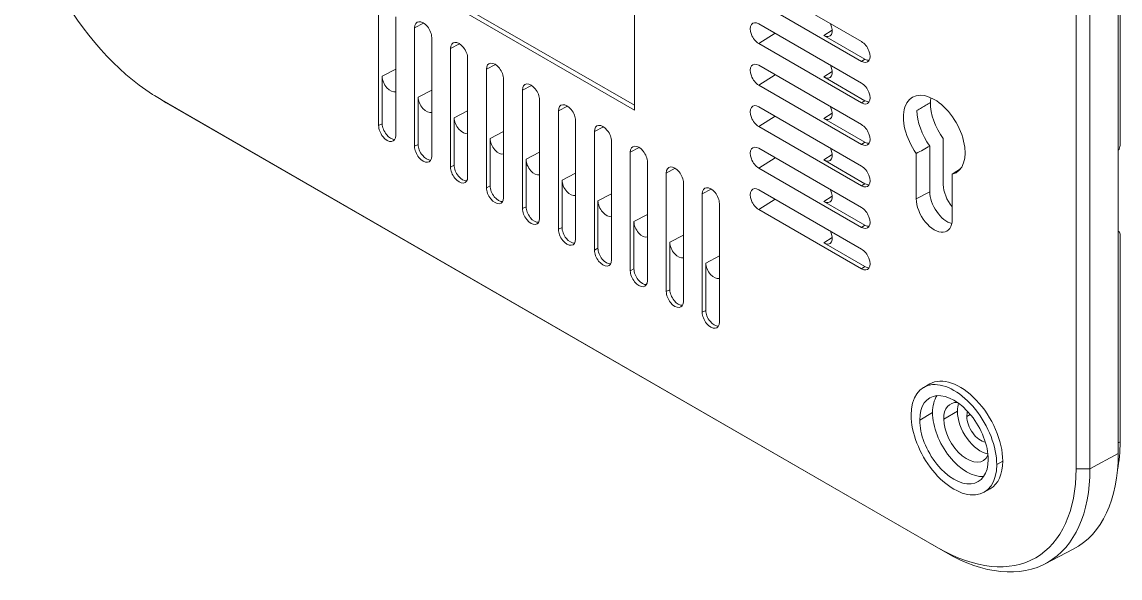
# Model space of a CAD drawing. Header units: millimetres. Extents: x -1304 to 1304, y -904 to 904.
# Drawn here: x -1207.7 to -1117, y 178.3 to 224.3 of the extents above; entities that cross this region are included whole.
import ezdxf

# ---------------------------------------------------------------- set-up
doc = ezdxf.new("R2010")
doc.units = ezdxf.units.MM
doc.header["$MEASUREMENT"] = 0
doc.layers.add('layer 1', color=7, linetype='Continuous')

msp = doc.modelspace()

# ---------------------------------------------------------------- linework, layer by layer
at = {"layer": 'layer 1', "color": 155, "lineweight": 18}
for points in [[(-1157.0995, 216.9878), (-1157.0995, 216.9878), (-1157.0995, 241.4827), (-1157.0995, 241.4827)], [(-1117.0065, 231.2357), (-1117.0065, 231.2357), (-1117.0065, 214.0893), (-1117.0065, 214.0893)], [(-1117.148, 230.2559), (-1117.148, 230.2559), (-1117.148, 188.6146), (-1117.148, 188.6146)], [(-1120.6408, 187.3652), (-1120.6408, 187.3652), (-1120.6408, 229.0066), (-1120.6408, 229.0066)], [(-1119.4901, 187.3536), (-1119.4901, 187.3536), (-1119.4901, 228.995), (-1119.4901, 228.995)], [(-1146.8464, 227.5615), (-1146.8464, 227.5615), (-1138.3612, 222.6625), (-1138.3612, 222.6625)], [(-1138.3612, 221.0295), (-1138.3612, 221.0295), (-1146.8464, 225.9285), (-1146.8464, 225.9285)], [(-1178.242, 215.7223), (-1178.242, 215.7223), (-1178.242, 225.5202), (-1178.242, 225.5202)], [(-1171.2416, 225.1528), (-1171.2416, 225.1528), (-1157.0995, 216.9878), (-1157.0995, 216.9878)], [(-1170.8881, 225.3569), (-1170.8881, 225.3569), (-1157.0995, 217.3961), (-1157.0995, 217.3961)], [(-1176.8278, 224.7037), (-1176.8278, 224.7037), (-1176.8278, 214.9058), (-1176.8278, 214.9058)], [(-1146.8464, 224.1322), (-1146.8464, 224.1322), (-1138.3612, 219.2332), (-1138.3612, 219.2332)], [(-1175.2721, 214.0076), (-1175.2721, 214.0076), (-1175.2721, 223.8056), (-1175.2721, 223.8056)], [(-1141.4724, 223.1695), (-1141.4724, 223.1695), (-1138.0783, 221.2099), (-1138.0783, 221.2099)], [(-1173.8579, 222.9891), (-1173.8579, 222.9891), (-1173.8579, 213.1911), (-1173.8579, 213.1911)], [(-1138.3612, 217.6002), (-1138.3612, 217.6002), (-1146.8464, 222.4992), (-1146.8464, 222.4992)], [(-1172.3023, 212.293), (-1172.3023, 212.293), (-1172.3023, 222.091), (-1172.3023, 222.091)], [(-1170.8881, 221.2745), (-1170.8881, 221.2745), (-1170.8881, 211.4765), (-1170.8881, 211.4765)], [(-1146.8464, 220.7029), (-1146.8464, 220.7029), (-1138.3612, 215.8039), (-1138.3612, 215.8039)], [(-1138.0783, 221.2099), (-1137.955, 221.1387), (-1137.8339, 221.1069), (-1137.7276, 221.1176)], [(-1177.9443, 219.7962), (-1177.9443, 219.7962), (-1177.9443, 215.877), (-1177.9443, 215.877)], [(-1169.3324, 210.5784), (-1169.3324, 210.5784), (-1169.3324, 220.3763), (-1169.3324, 220.3763)], [(-1167.9182, 219.5598), (-1167.9182, 219.5598), (-1167.9182, 209.7619), (-1167.9182, 209.7619)], [(-1141.4724, 219.7402), (-1141.4724, 219.7402), (-1138.0783, 217.7806), (-1138.0783, 217.7806)], [(-1166.3626, 208.8637), (-1166.3626, 208.8637), (-1166.3626, 218.6617), (-1166.3626, 218.6617)], [(-1138.3612, 214.1709), (-1138.3612, 214.1709), (-1146.8464, 219.0699), (-1146.8464, 219.0699)], [(-1196.7549, 218.2051), (-1196.7549, 218.2051), (-1196.2107, 217.8681), (-1196.2107, 217.8681)], [(-1196.3439, 217.9592), (-1196.3439, 217.9592), (-1131.9972, 180.8086), (-1131.9972, 180.8086)], [(-1196.2108, 217.8682), (-1196.0668, 217.779), (-1195.9227, 217.6928), (-1195.7786, 217.6096)], [(-1174.9745, 218.0816), (-1174.9745, 218.0816), (-1174.9745, 214.1624), (-1174.9745, 214.1624)], [(-1164.9484, 217.8452), (-1164.9484, 217.8452), (-1164.9484, 208.0472), (-1164.9484, 208.0472)], [(-1138.0783, 217.7806), (-1137.955, 217.7094), (-1137.8339, 217.6776), (-1137.7276, 217.6883)], [(-1132.6292, 218.0292), (-1132.6502, 217.8994), (-1132.6617, 217.7624), (-1132.6636, 217.6195)], [(-1195.7786, 217.6096), (-1195.7786, 217.6096), (-1131.4319, 180.459), (-1131.4319, 180.459)], [(-1163.3927, 207.1491), (-1163.3927, 207.1491), (-1163.3927, 216.947), (-1163.3927, 216.947)], [(-1146.8464, 217.2736), (-1146.8464, 217.2736), (-1138.3612, 212.3746), (-1138.3612, 212.3746)], [(-1133.78, 216.9751), (-1133.774, 216.0418), (-1133.3789, 214.9445), (-1132.7194, 214.0299)], [(-1132.6636, 217.6195), (-1132.676, 216.6833), (-1132.2778, 215.5657), (-1131.6032, 214.6438)], [(-1172.0046, 216.3669), (-1172.0046, 216.3669), (-1172.0046, 212.4477), (-1172.0046, 212.4477)], [(-1161.9785, 216.1305), (-1161.9785, 216.1305), (-1161.9785, 206.3326), (-1161.9785, 206.3326)], [(-1141.4724, 216.3109), (-1141.4724, 216.3109), (-1138.0783, 214.3514), (-1138.0783, 214.3514)], [(-1160.4229, 205.4344), (-1160.4229, 205.4344), (-1160.4229, 215.2324), (-1160.4229, 215.2324)], [(-1138.3612, 210.7417), (-1138.3612, 210.7417), (-1146.8464, 215.6406), (-1146.8464, 215.6406)], [(-1169.0348, 214.6523), (-1169.0348, 214.6523), (-1169.0348, 210.7331), (-1169.0348, 210.7331)], [(-1159.0087, 214.4159), (-1159.0087, 214.4159), (-1159.0087, 204.6179), (-1159.0087, 204.6179)], [(-1138.0783, 214.3514), (-1137.955, 214.2802), (-1137.8339, 214.2483), (-1137.7276, 214.259)], [(-1131.6032, 214.6438), (-1131.6032, 214.6438), (-1131.6032, 210.8408), (-1131.6032, 210.8408)], [(-1117.148, 213.681), (-1117.0589, 213.8095), (-1117.0065, 213.9608), (-1117.0065, 214.0893)], [(-1157.4531, 203.7198), (-1157.4531, 203.7198), (-1157.4531, 213.5177), (-1157.4531, 213.5177)], [(-1146.8464, 213.8443), (-1146.8464, 213.8443), (-1138.3612, 208.9454), (-1138.3612, 208.9454)], [(-1133.8357, 213.4165), (-1133.8357, 213.4165), (-1133.8357, 209.6802), (-1133.8357, 209.6802)], [(-1132.7194, 214.0299), (-1132.7194, 214.0299), (-1132.7194, 210.2605), (-1132.7194, 210.2605)], [(-1166.0649, 212.9376), (-1166.0649, 212.9376), (-1166.0649, 209.0185), (-1166.0649, 209.0185)], [(-1156.0388, 212.7012), (-1156.0388, 212.7012), (-1156.0388, 202.9033), (-1156.0388, 202.9033)], [(-1141.4724, 212.8817), (-1141.4724, 212.8817), (-1138.0783, 210.9221), (-1138.0783, 210.9221)], [(-1154.4832, 202.0051), (-1154.4832, 202.0051), (-1154.4832, 211.8031), (-1154.4832, 211.8031)], [(-1138.3612, 207.3124), (-1138.3612, 207.3124), (-1146.8464, 212.2113), (-1146.8464, 212.2113)], [(-1130.8658, 207.9656), (-1130.8658, 207.9656), (-1130.8658, 211.7018), (-1130.8658, 211.7018)], [(-1163.0951, 211.223), (-1163.0951, 211.223), (-1163.0951, 207.3038), (-1163.0951, 207.3038)], [(-1153.069, 210.9866), (-1153.069, 210.9866), (-1153.069, 201.1886), (-1153.069, 201.1886)], [(-1146.8464, 210.4151), (-1146.8464, 210.4151), (-1138.3612, 205.5161), (-1138.3612, 205.5161)], [(-1138.0783, 210.9221), (-1137.955, 210.8509), (-1137.8339, 210.819), (-1137.7276, 210.8298)], [(-1131.6032, 210.8408), (-1131.6032, 210.2502), (-1131.3191, 209.5445), (-1130.8658, 209.0092)], [(-1160.1252, 209.5083), (-1160.1252, 209.5083), (-1160.1252, 205.5892), (-1160.1252, 205.5892)], [(-1151.5134, 200.2905), (-1151.5134, 200.2905), (-1151.5134, 210.0885), (-1151.5134, 210.0885)], [(-1150.0991, 209.272), (-1150.0991, 209.272), (-1150.0991, 199.474), (-1150.0991, 199.474)], [(-1138.3612, 203.8831), (-1138.3612, 203.8831), (-1146.8464, 208.7821), (-1146.8464, 208.7821)], [(-1141.4724, 209.4524), (-1141.4724, 209.4524), (-1138.0783, 207.4928), (-1138.0783, 207.4928)], [(-1157.1554, 207.7937), (-1157.1554, 207.7937), (-1157.1554, 203.8745), (-1157.1554, 203.8745)], [(-1138.0783, 207.4928), (-1137.955, 207.4216), (-1137.8339, 207.3897), (-1137.7276, 207.4005)], [(-1117.1101, 206.9697), (-1117.1101, 206.9697), (-1117.148, 206.9916), (-1117.148, 206.9916)], [(-1117.0065, 206.7408), (-1117.0065, 206.8693), (-1117.0589, 206.9601), (-1117.148, 206.9858)], [(-1154.1855, 206.0791), (-1154.1855, 206.0791), (-1154.1855, 202.1599), (-1154.1855, 202.1599)], [(-1141.4724, 206.0231), (-1141.4724, 206.0231), (-1138.0783, 204.0635), (-1138.0783, 204.0635)], [(-1117.0065, 206.7408), (-1117.0065, 206.7408), (-1117.0065, 189.5944), (-1117.0065, 189.5944)], [(-1151.2157, 204.3644), (-1151.2157, 204.3644), (-1151.2157, 200.4452), (-1151.2157, 200.4452)], [(-1138.0783, 204.0635), (-1137.955, 203.9923), (-1137.8339, 203.9604), (-1137.7276, 203.9712)], [(-1132.7294, 194.3736), (-1132.7294, 194.3736), (-1133.2244, 194.0878), (-1133.2244, 194.0878)], [(-1132.1225, 193.404), (-1132.3648, 193.0519), (-1132.4922, 192.5691), (-1132.4922, 192.0031)], [(-1130.4231, 192.8311), (-1131.1212, 192.8847), (-1131.5729, 192.3509), (-1131.5729, 191.4723)], [(-1130.3414, 192.7724), (-1130.4077, 192.5837), (-1130.4416, 192.3652), (-1130.4416, 192.1255)], [(-1129.5909, 192.0956), (-1129.6391, 191.976), (-1129.6638, 191.834), (-1129.6638, 191.6765)], [(-1117.208, 187.2644), (-1117.074, 187.9933), (-1117.0065, 188.7734), (-1117.0065, 189.5944)], [(-1127.7294, 185.7133), (-1127.0664, 186.0961), (-1126.6939, 186.9195), (-1126.6939, 188.0022)], [(-1120.8812, 180.7157), (-1118.4973, 181.9594), (-1117.148, 184.8144), (-1117.148, 188.6146)], [(-1128.2244, 185.4276), (-1128.2244, 185.4276), (-1127.7294, 185.7133), (-1127.7294, 185.7133)], [(-1123.1988, 179.5067), (-1123.1988, 179.5067), (-1120.8813, 180.7157), (-1120.8813, 180.7157)]]:
    msp.add_open_spline(points, degree=3, dxfattribs=at)
for points, knots in [([(-1207.7003, 237.629), (-1207.7003, 234.1512), (-1206.5038, 230.125), (-1204.3741, 226.4362), (-1202.2443, 222.7474), (-1199.3558, 219.6981), (-1196.3439, 217.9592)], [0, 0, 0, 0, 0.5, 0.5, 0.5, 1, 1, 1, 1]), ([(-1173.8579, 222.9891), (-1173.8579, 223.2808), (-1173.9927, 223.6282), (-1174.2115, 223.9003), (-1174.4303, 224.1725), (-1174.6998, 224.3281), (-1174.9186, 224.3086), (-1175.1374, 224.289), (-1175.2721, 224.0973), (-1175.2721, 223.8056)], [0, 0, 0, 0, 0.3333333, 0.3333333, 0.3333333, 0.6666667, 0.6666667, 0.6666667, 1, 1, 1, 1]), ([(-1146.8465, 224.1322), (-1147.0991, 224.278), (-1147.3325, 224.2572), (-1147.4588, 224.0775), (-1147.5851, 223.8978), (-1147.5851, 223.5866), (-1147.4588, 223.261), (-1147.3325, 222.9355), (-1147.0991, 222.6451), (-1146.8464, 222.4992)], [0, 0, 0, 0, 0.3333333, 0.3333333, 0.3333333, 0.6666667, 0.6666667, 0.6666667, 1, 1, 1, 1]), ([(-1141.4724, 223.1695), (-1141.2082, 223.017), (-1140.967, 223.0514), (-1140.8508, 223.2583), (-1140.7345, 223.4651), (-1140.7635, 223.8083), (-1140.9254, 224.1429)], [0, 0, 0, 0, 0.5, 0.5, 0.5, 1, 1, 1, 1]), ([(-1170.8881, 221.2745), (-1170.8881, 221.5662), (-1171.0229, 221.9135), (-1171.2416, 222.1857), (-1171.4604, 222.4579), (-1171.73, 222.6135), (-1171.9487, 222.5939), (-1172.1675, 222.5744), (-1172.3023, 222.3827), (-1172.3023, 222.091)], [0, 0, 0, 0, 0.3333333, 0.3333333, 0.3333333, 0.6666667, 0.6666667, 0.6666667, 1, 1, 1, 1]), ([(-1138.3612, 221.0295), (-1138.1085, 220.8837), (-1137.8751, 220.9045), (-1137.7488, 221.0842), (-1137.6225, 221.2639), (-1137.6225, 221.5751), (-1137.7488, 221.9007), (-1137.8751, 222.2263), (-1138.1085, 222.5166), (-1138.3612, 222.6625)], [0, 0, 0, 0, 0.3333333, 0.3333333, 0.3333333, 0.6666667, 0.6666667, 0.6666667, 1, 1, 1, 1]), ([(-1167.9182, 219.5598), (-1167.9182, 219.8515), (-1168.053, 220.1989), (-1168.2718, 220.471), (-1168.4906, 220.7432), (-1168.7601, 220.8988), (-1168.9789, 220.8793), (-1169.1977, 220.8598), (-1169.3324, 220.668), (-1169.3324, 220.3763)], [0, 0, 0, 0, 0.3333333, 0.3333333, 0.3333333, 0.6666667, 0.6666667, 0.6666667, 1, 1, 1, 1]), ([(-1146.8465, 220.7029), (-1147.0991, 220.8488), (-1147.3325, 220.8279), (-1147.4588, 220.6482), (-1147.5851, 220.4685), (-1147.5851, 220.1573), (-1147.4588, 219.8317), (-1147.3325, 219.5062), (-1147.0991, 219.2158), (-1146.8464, 219.0699)], [0, 0, 0, 0, 0.3333333, 0.3333333, 0.3333333, 0.6666667, 0.6666667, 0.6666667, 1, 1, 1, 1]), ([(-1141.4724, 219.7402), (-1141.2082, 219.5877), (-1140.967, 219.6221), (-1140.8508, 219.829), (-1140.7345, 220.0358), (-1140.7635, 220.3791), (-1140.9254, 220.7137)], [0, 0, 0, 0, 0.5, 0.5, 0.5, 1, 1, 1, 1]), ([(-1177.9443, 219.7962), (-1177.9443, 219.4911), (-1177.7939, 219.1258), (-1177.5566, 218.8545), (-1177.3194, 218.5833), (-1177.0366, 218.4535), (-1176.8278, 218.5199)], [0, 0, 0, 0, 0.5, 0.5, 0.5, 1, 1, 1, 1]), ([(-1164.9484, 217.8452), (-1164.9484, 218.1369), (-1165.0832, 218.4842), (-1165.3019, 218.7564), (-1165.5207, 219.0286), (-1165.7903, 219.1842), (-1166.009, 219.1646), (-1166.2278, 219.1451), (-1166.3626, 218.9534), (-1166.3626, 218.6617)], [0, 0, 0, 0, 0.3333333, 0.3333333, 0.3333333, 0.6666667, 0.6666667, 0.6666667, 1, 1, 1, 1]), ([(-1138.3612, 217.6002), (-1138.1085, 217.4544), (-1137.8751, 217.4752), (-1137.7488, 217.6549), (-1137.6225, 217.8346), (-1137.6225, 218.1459), (-1137.7488, 218.4714), (-1137.8751, 218.797), (-1138.1085, 219.0874), (-1138.3612, 219.2332)], [0, 0, 0, 0, 0.3333333, 0.3333333, 0.3333333, 0.6666667, 0.6666667, 0.6666667, 1, 1, 1, 1]), ([(-1174.9745, 218.0816), (-1174.9745, 217.7765), (-1174.8241, 217.4111), (-1174.5868, 217.1399), (-1174.3495, 216.8686), (-1174.0667, 216.7388), (-1173.8579, 216.8052)], [0, 0, 0, 0, 0.5, 0.5, 0.5, 1, 1, 1, 1]), ([(-1130.8658, 211.7018), (-1129.968, 211.928), (-1129.5889, 213.0377), (-1129.9276, 214.4482), (-1130.2663, 215.8588), (-1131.2454, 217.2478), (-1132.3508, 217.886), (-1133.4562, 218.5242), (-1134.4352, 218.2657), (-1134.7739, 217.2463), (-1135.1126, 216.2268), (-1134.7335, 214.6794), (-1133.8357, 213.4165)], [0, 0, 0, 0, 0.25, 0.25, 0.25, 0.5, 0.5, 0.5, 0.75, 0.75, 0.75, 1, 1, 1, 1]), ([(-1161.9785, 216.1305), (-1161.9785, 216.4222), (-1162.1133, 216.7696), (-1162.3321, 217.0418), (-1162.5509, 217.3139), (-1162.8204, 217.4695), (-1163.0392, 217.45), (-1163.258, 217.4305), (-1163.3927, 217.2387), (-1163.3927, 216.947)], [0, 0, 0, 0, 0.3333333, 0.3333333, 0.3333333, 0.6666667, 0.6666667, 0.6666667, 1, 1, 1, 1]), ([(-1146.8465, 217.2736), (-1147.0991, 217.4195), (-1147.3325, 217.3986), (-1147.4588, 217.2189), (-1147.5851, 217.0392), (-1147.5851, 216.728), (-1147.4588, 216.4024), (-1147.3325, 216.0769), (-1147.0991, 215.7865), (-1146.8464, 215.6406)], [0, 0, 0, 0, 0.3333333, 0.3333333, 0.3333333, 0.6666667, 0.6666667, 0.6666667, 1, 1, 1, 1]), ([(-1141.4724, 216.3109), (-1141.2082, 216.1584), (-1140.967, 216.1928), (-1140.8508, 216.3997), (-1140.7345, 216.6066), (-1140.7635, 216.9498), (-1140.9254, 217.2844)], [0, 0, 0, 0, 0.5, 0.5, 0.5, 1, 1, 1, 1]), ([(-1132.6636, 217.6195), (-1132.7864, 217.5487), (-1132.9097, 217.4776), (-1133.0334, 217.4062), (-1133.157, 217.3349), (-1133.2811, 217.2633), (-1133.4055, 217.1914), (-1133.53, 217.1196), (-1133.6548, 217.0475), (-1133.78, 216.9751)], [0, 0, 0, 0, 0.3333333, 0.3333333, 0.3333333, 0.6666667, 0.6666667, 0.6666667, 1, 1, 1, 1]), ([(-1177.9443, 215.877), (-1177.9443, 215.5903), (-1177.8114, 215.2489), (-1177.5959, 214.9821), (-1177.3804, 214.7153), (-1177.1154, 214.564), (-1176.9013, 214.5856)], [0, 0, 0, 0, 0.5, 0.5, 0.5, 1, 1, 1, 1]), ([(-1172.0046, 216.3669), (-1172.0046, 216.0618), (-1171.8542, 215.6965), (-1171.6169, 215.4252), (-1171.3797, 215.154), (-1171.0969, 215.0242), (-1170.8881, 215.0906)], [0, 0, 0, 0, 0.5, 0.5, 0.5, 1, 1, 1, 1]), ([(-1178.242, 215.7223), (-1178.242, 215.4306), (-1178.1072, 215.0832), (-1177.8884, 214.811), (-1177.6697, 214.5389), (-1177.4001, 214.3833), (-1177.1813, 214.4028), (-1176.9626, 214.4223), (-1176.8278, 214.6141), (-1176.8278, 214.9058)], [0, 0, 0, 0, 0.3333333, 0.3333333, 0.3333333, 0.6666667, 0.6666667, 0.6666667, 1, 1, 1, 1]), ([(-1159.0087, 214.4159), (-1159.0087, 214.7076), (-1159.1435, 215.055), (-1159.3622, 215.3271), (-1159.581, 215.5993), (-1159.8506, 215.7549), (-1160.0693, 215.7354), (-1160.2881, 215.7158), (-1160.4229, 215.5241), (-1160.4229, 215.2324)], [0, 0, 0, 0, 0.3333333, 0.3333333, 0.3333333, 0.6666667, 0.6666667, 0.6666667, 1, 1, 1, 1]), ([(-1138.3612, 214.1709), (-1138.1085, 214.0251), (-1137.8751, 214.0459), (-1137.7488, 214.2256), (-1137.6225, 214.4053), (-1137.6225, 214.7166), (-1137.7488, 215.0421), (-1137.8751, 215.3677), (-1138.1085, 215.6581), (-1138.3612, 215.8039)], [0, 0, 0, 0, 0.3333333, 0.3333333, 0.3333333, 0.6666667, 0.6666667, 0.6666667, 1, 1, 1, 1]), ([(-1174.9745, 214.1624), (-1174.9745, 213.8757), (-1174.8415, 213.5342), (-1174.626, 213.2674), (-1174.4106, 213.0006), (-1174.1455, 212.8494), (-1173.9315, 212.871)], [0, 0, 0, 0, 0.5, 0.5, 0.5, 1, 1, 1, 1]), ([(-1169.0348, 214.6523), (-1169.0348, 214.3472), (-1168.8844, 213.9818), (-1168.6471, 213.7106), (-1168.4098, 213.4394), (-1168.127, 213.3095), (-1167.9182, 213.376)], [0, 0, 0, 0, 0.5, 0.5, 0.5, 1, 1, 1, 1]), ([(-1156.0388, 212.7012), (-1156.0388, 212.9929), (-1156.1736, 213.3403), (-1156.3924, 213.6125), (-1156.6112, 213.8846), (-1156.8807, 214.0403), (-1157.0995, 214.0207), (-1157.3183, 214.0012), (-1157.4531, 213.8094), (-1157.4531, 213.5177)], [0, 0, 0, 0, 0.3333333, 0.3333333, 0.3333333, 0.6666667, 0.6666667, 0.6666667, 1, 1, 1, 1]), ([(-1175.2721, 214.0076), (-1175.2721, 213.7159), (-1175.1374, 213.3686), (-1174.9186, 213.0964), (-1174.6998, 212.8242), (-1174.4303, 212.6686), (-1174.2115, 212.6882), (-1173.9927, 212.7077), (-1173.8579, 212.8994), (-1173.8579, 213.1911)], [0, 0, 0, 0, 0.3333333, 0.3333333, 0.3333333, 0.6666667, 0.6666667, 0.6666667, 1, 1, 1, 1]), ([(-1146.8465, 213.8443), (-1147.0991, 213.9902), (-1147.3325, 213.9693), (-1147.4588, 213.7896), (-1147.5851, 213.6099), (-1147.5851, 213.2987), (-1147.4588, 212.9731), (-1147.3325, 212.6476), (-1147.0991, 212.3572), (-1146.8464, 212.2113)], [0, 0, 0, 0, 0.3333333, 0.3333333, 0.3333333, 0.6666667, 0.6666667, 0.6666667, 1, 1, 1, 1]), ([(-1141.4724, 212.8817), (-1141.2082, 212.7291), (-1140.967, 212.7635), (-1140.8508, 212.9704), (-1140.7345, 213.1773), (-1140.7635, 213.5205), (-1140.9254, 213.8551)], [0, 0, 0, 0, 0.5, 0.5, 0.5, 1, 1, 1, 1]), ([(-1133.8357, 213.4165), (-1133.6485, 213.5193), (-1133.4618, 213.6219), (-1133.2758, 213.7241), (-1133.0897, 213.8263), (-1132.9043, 213.9283), (-1132.7194, 214.0299)], [0, 0, 0, 0, 0.5, 0.5, 0.5, 1, 1, 1, 1]), ([(-1172.3023, 212.293), (-1172.3023, 212.0013), (-1172.1675, 211.6539), (-1171.9487, 211.3818), (-1171.73, 211.1096), (-1171.4604, 210.954), (-1171.2416, 210.9735), (-1171.0229, 210.9931), (-1170.8881, 211.1848), (-1170.8881, 211.4765)], [0, 0, 0, 0, 0.3333333, 0.3333333, 0.3333333, 0.6666667, 0.6666667, 0.6666667, 1, 1, 1, 1]), ([(-1172.0046, 212.4477), (-1172.0046, 212.1611), (-1171.8717, 211.8196), (-1171.6562, 211.5528), (-1171.4407, 211.286), (-1171.1757, 211.1347), (-1170.9616, 211.1564)], [0, 0, 0, 0, 0.5, 0.5, 0.5, 1, 1, 1, 1]), ([(-1166.0649, 212.9376), (-1166.0649, 212.6325), (-1165.9145, 212.2672), (-1165.6772, 211.996), (-1165.44, 211.7247), (-1165.1572, 211.5949), (-1164.9484, 211.6613)], [0, 0, 0, 0, 0.5, 0.5, 0.5, 1, 1, 1, 1]), ([(-1153.069, 210.9866), (-1153.069, 211.2783), (-1153.2038, 211.6257), (-1153.4225, 211.8978), (-1153.6413, 212.17), (-1153.9109, 212.3256), (-1154.1296, 212.3061), (-1154.3484, 212.2865), (-1154.4832, 212.0948), (-1154.4832, 211.8031)], [0, 0, 0, 0, 0.3333333, 0.3333333, 0.3333333, 0.6666667, 0.6666667, 0.6666667, 1, 1, 1, 1]), ([(-1138.3612, 210.7417), (-1138.1085, 210.5958), (-1137.8751, 210.6166), (-1137.7488, 210.7963), (-1137.6225, 210.976), (-1137.6225, 211.2873), (-1137.7488, 211.6128), (-1137.8751, 211.9384), (-1138.1085, 212.2288), (-1138.3612, 212.3746)], [0, 0, 0, 0, 0.3333333, 0.3333333, 0.3333333, 0.6666667, 0.6666667, 0.6666667, 1, 1, 1, 1]), ([(-1130.8658, 211.7018), (-1130.6973, 211.8154), (-1130.5292, 211.9287), (-1130.3617, 212.0417), (-1130.2993, 212.0837), (-1130.237, 212.1257), (-1130.1748, 212.1676)], [0, 0, 0, 0, 0.5, 0.5, 0.5, 1, 1, 1, 1]), ([(-1169.3324, 210.5784), (-1169.3324, 210.2866), (-1169.1977, 209.9393), (-1168.9789, 209.6671), (-1168.7601, 209.395), (-1168.4906, 209.2393), (-1168.2718, 209.2589), (-1168.053, 209.2784), (-1167.9182, 209.4701), (-1167.9182, 209.7619)], [0, 0, 0, 0, 0.3333333, 0.3333333, 0.3333333, 0.6666667, 0.6666667, 0.6666667, 1, 1, 1, 1]), ([(-1169.0348, 210.7331), (-1169.0348, 210.4464), (-1168.9018, 210.1049), (-1168.6863, 209.8381), (-1168.4709, 209.5713), (-1168.2058, 209.4201), (-1167.9918, 209.4417)], [0, 0, 0, 0, 0.5, 0.5, 0.5, 1, 1, 1, 1]), ([(-1163.0951, 211.223), (-1163.0951, 210.9179), (-1162.9447, 210.5525), (-1162.7074, 210.2813), (-1162.4701, 210.0101), (-1162.1873, 209.8802), (-1161.9785, 209.9467)], [0, 0, 0, 0, 0.5, 0.5, 0.5, 1, 1, 1, 1]), ([(-1150.0991, 209.272), (-1150.0991, 209.5637), (-1150.2339, 209.911), (-1150.4527, 210.1832), (-1150.6715, 210.4554), (-1150.941, 210.611), (-1151.1598, 210.5914), (-1151.3786, 210.5719), (-1151.5134, 210.3802), (-1151.5134, 210.0885)], [0, 0, 0, 0, 0.3333333, 0.3333333, 0.3333333, 0.6666667, 0.6666667, 0.6666667, 1, 1, 1, 1]), ([(-1146.8465, 210.4151), (-1147.0991, 210.5609), (-1147.3325, 210.5401), (-1147.4588, 210.3604), (-1147.5851, 210.1807), (-1147.5851, 209.8694), (-1147.4588, 209.5439), (-1147.3325, 209.2183), (-1147.0991, 208.9279), (-1146.8464, 208.7821)], [0, 0, 0, 0, 0.3333333, 0.3333333, 0.3333333, 0.6666667, 0.6666667, 0.6666667, 1, 1, 1, 1]), ([(-1141.4724, 209.4524), (-1141.2082, 209.2998), (-1140.967, 209.3342), (-1140.8508, 209.5411), (-1140.7345, 209.748), (-1140.7635, 210.0912), (-1140.9254, 210.4258)], [0, 0, 0, 0, 0.5, 0.5, 0.5, 1, 1, 1, 1]), ([(-1160.1252, 209.5083), (-1160.1252, 209.2032), (-1159.9748, 208.8379), (-1159.7375, 208.5667), (-1159.5003, 208.2954), (-1159.2175, 208.1656), (-1159.0087, 208.232)], [0, 0, 0, 0, 0.5, 0.5, 0.5, 1, 1, 1, 1]), ([(-1133.8357, 209.6802), (-1133.8357, 209.0676), (-1133.5527, 208.3382), (-1133.0932, 207.7666), (-1132.6338, 207.1951), (-1132.0677, 206.8683), (-1131.6083, 206.9093), (-1131.1489, 206.9503), (-1130.8658, 207.353), (-1130.8658, 207.9656)], [0, 0, 0, 0, 0.3333333, 0.3333333, 0.3333333, 0.6666667, 0.6666667, 0.6666667, 1, 1, 1, 1]), ([(-1132.7194, 210.2605), (-1132.7194, 209.743), (-1132.5093, 209.1342), (-1132.1517, 208.6158), (-1131.7941, 208.0974), (-1131.3306, 207.7296), (-1130.8995, 207.6221)], [0, 0, 0, 0, 0.5, 0.5, 0.5, 1, 1, 1, 1]), ([(-1166.3626, 208.8637), (-1166.3626, 208.572), (-1166.2278, 208.2246), (-1166.009, 207.9525), (-1165.7903, 207.6803), (-1165.5207, 207.5247), (-1165.3019, 207.5442), (-1165.0832, 207.5638), (-1164.9484, 207.7555), (-1164.9484, 208.0472)], [0, 0, 0, 0, 0.3333333, 0.3333333, 0.3333333, 0.6666667, 0.6666667, 0.6666667, 1, 1, 1, 1]), ([(-1166.0649, 209.0185), (-1166.0649, 208.7318), (-1165.932, 208.3903), (-1165.7165, 208.1235), (-1165.501, 207.8567), (-1165.236, 207.7054), (-1165.0219, 207.7271)], [0, 0, 0, 0, 0.5, 0.5, 0.5, 1, 1, 1, 1]), ([(-1138.3612, 207.3124), (-1138.1085, 207.1665), (-1137.8751, 207.1874), (-1137.7488, 207.3671), (-1137.6225, 207.5468), (-1137.6225, 207.858), (-1137.7488, 208.1836), (-1137.8751, 208.5091), (-1138.1085, 208.7995), (-1138.3612, 208.9454)], [0, 0, 0, 0, 0.3333333, 0.3333333, 0.3333333, 0.6666667, 0.6666667, 0.6666667, 1, 1, 1, 1]), ([(-1157.1554, 207.7937), (-1157.1554, 207.4886), (-1157.005, 207.1233), (-1156.7677, 206.852), (-1156.5304, 206.5808), (-1156.2476, 206.451), (-1156.0388, 206.5174)], [0, 0, 0, 0, 0.5, 0.5, 0.5, 1, 1, 1, 1]), ([(-1163.3927, 207.1491), (-1163.3927, 206.8574), (-1163.258, 206.51), (-1163.0392, 206.2378), (-1162.8204, 205.9657), (-1162.5509, 205.81), (-1162.3321, 205.8296), (-1162.1133, 205.8491), (-1161.9785, 206.0409), (-1161.9785, 206.3326)], [0, 0, 0, 0, 0.3333333, 0.3333333, 0.3333333, 0.6666667, 0.6666667, 0.6666667, 1, 1, 1, 1]), ([(-1163.0951, 207.3038), (-1163.0951, 207.0171), (-1162.9621, 206.6756), (-1162.7467, 206.4088), (-1162.5312, 206.142), (-1162.2662, 205.9908), (-1162.0521, 206.0124)], [0, 0, 0, 0, 0.5, 0.5, 0.5, 1, 1, 1, 1]), ([(-1141.4724, 206.0231), (-1141.2082, 205.8705), (-1140.967, 205.905), (-1140.8508, 206.1118), (-1140.7345, 206.3187), (-1140.7635, 206.6619), (-1140.9254, 206.9965)], [0, 0, 0, 0, 0.5, 0.5, 0.5, 1, 1, 1, 1]), ([(-1154.1855, 206.0791), (-1154.1855, 205.774), (-1154.0351, 205.4086), (-1153.7978, 205.1374), (-1153.5606, 204.8661), (-1153.2778, 204.7363), (-1153.069, 204.8027)], [0, 0, 0, 0, 0.5, 0.5, 0.5, 1, 1, 1, 1]), ([(-1160.4229, 205.4344), (-1160.4229, 205.1427), (-1160.2881, 204.7954), (-1160.0693, 204.5232), (-1159.8506, 204.251), (-1159.581, 204.0954), (-1159.3622, 204.1149), (-1159.1435, 204.1345), (-1159.0087, 204.3262), (-1159.0087, 204.6179)], [0, 0, 0, 0, 0.3333333, 0.3333333, 0.3333333, 0.6666667, 0.6666667, 0.6666667, 1, 1, 1, 1]), ([(-1160.1252, 205.5892), (-1160.1252, 205.3025), (-1159.9923, 204.961), (-1159.7768, 204.6942), (-1159.5613, 204.4274), (-1159.2963, 204.2761), (-1159.0822, 204.2978)], [0, 0, 0, 0, 0.5, 0.5, 0.5, 1, 1, 1, 1]), ([(-1138.3612, 203.8831), (-1138.1085, 203.7372), (-1137.8751, 203.7581), (-1137.7488, 203.9378), (-1137.6225, 204.1175), (-1137.6225, 204.4287), (-1137.7488, 204.7543), (-1137.8751, 205.0798), (-1138.1085, 205.3702), (-1138.3612, 205.5161)], [0, 0, 0, 0, 0.3333333, 0.3333333, 0.3333333, 0.6666667, 0.6666667, 0.6666667, 1, 1, 1, 1]), ([(-1151.2157, 204.3644), (-1151.2157, 204.0593), (-1151.0653, 203.694), (-1150.828, 203.4227), (-1150.5907, 203.1515), (-1150.308, 203.0217), (-1150.0992, 203.0881)], [0, 0, 0, 0, 0.5, 0.5, 0.5, 1, 1, 1, 1]), ([(-1157.4531, 203.7198), (-1157.4531, 203.4281), (-1157.3183, 203.0807), (-1157.0995, 202.8085), (-1156.8807, 202.5364), (-1156.6112, 202.3808), (-1156.3924, 202.4003), (-1156.1736, 202.4198), (-1156.0388, 202.6116), (-1156.0388, 202.9033)], [0, 0, 0, 0, 0.3333333, 0.3333333, 0.3333333, 0.6666667, 0.6666667, 0.6666667, 1, 1, 1, 1]), ([(-1157.1554, 203.8745), (-1157.1554, 203.5878), (-1157.0224, 203.2464), (-1156.807, 202.9796), (-1156.5915, 202.7128), (-1156.3265, 202.5615), (-1156.1124, 202.5831)], [0, 0, 0, 0, 0.5, 0.5, 0.5, 1, 1, 1, 1]), ([(-1154.4832, 202.0051), (-1154.4832, 201.7134), (-1154.3484, 201.3661), (-1154.1296, 201.0939), (-1153.9109, 200.8217), (-1153.6413, 200.6661), (-1153.4225, 200.6857), (-1153.2038, 200.7052), (-1153.069, 200.8969), (-1153.069, 201.1886)], [0, 0, 0, 0, 0.3333333, 0.3333333, 0.3333333, 0.6666667, 0.6666667, 0.6666667, 1, 1, 1, 1]), ([(-1154.1855, 202.1599), (-1154.1855, 201.8732), (-1154.0526, 201.5317), (-1153.8371, 201.2649), (-1153.6216, 200.9981), (-1153.3566, 200.8469), (-1153.1426, 200.8685)], [0, 0, 0, 0, 0.5, 0.5, 0.5, 1, 1, 1, 1]), ([(-1151.2157, 200.4452), (-1151.2157, 200.1586), (-1151.0827, 199.8171), (-1150.8673, 199.5503), (-1150.6518, 199.2835), (-1150.3868, 199.1322), (-1150.1727, 199.1539)], [0, 0, 0, 0, 0.5, 0.5, 0.5, 1, 1, 1, 1]), ([(-1151.5134, 200.2905), (-1151.5134, 199.9988), (-1151.3786, 199.6514), (-1151.1598, 199.3793), (-1150.941, 199.1071), (-1150.6715, 198.9515), (-1150.4527, 198.971), (-1150.2339, 198.9906), (-1150.0991, 199.1823), (-1150.0991, 199.474)], [0, 0, 0, 0, 0.3333333, 0.3333333, 0.3333333, 0.6666667, 0.6666667, 0.6666667, 1, 1, 1, 1]), ([(-1127.1889, 187.7164), (-1127.1889, 189.175), (-1127.8628, 190.9118), (-1128.9566, 192.2726), (-1130.0505, 193.6334), (-1131.3983, 194.4115), (-1132.4922, 194.3138), (-1133.5861, 194.2161), (-1134.2599, 193.2575), (-1134.2599, 191.7989)], [0, 0, 0, 0, 0.3333333, 0.3333333, 0.3333333, 0.6666667, 0.6666667, 0.6666667, 1, 1, 1, 1]), ([(-1126.6939, 188.0022), (-1126.6939, 189.6534), (-1127.5553, 191.6394), (-1128.8765, 193.034), (-1130.1976, 194.4287), (-1131.7183, 194.9574), (-1132.7294, 194.3736)], [0, 0, 0, 0, 0.5, 0.5, 0.5, 1, 1, 1, 1]), ([(-1127.896, 188.1247), (-1127.896, 189.2915), (-1128.4351, 190.681), (-1129.3102, 191.7696), (-1130.1853, 192.8583), (-1131.2635, 193.4808), (-1132.1386, 193.4026), (-1133.0137, 193.3245), (-1133.5528, 192.5575), (-1133.5528, 191.3907)], [0, 0, 0, 0, 0.3333333, 0.3333333, 0.3333333, 0.6666667, 0.6666667, 0.6666667, 1, 1, 1, 1]), ([(-1134.2599, 191.7989), (-1134.2599, 190.3404), (-1133.5861, 188.6036), (-1132.4922, 187.2428), (-1131.3983, 185.8819), (-1130.0505, 185.1038), (-1128.9566, 185.2015), (-1127.8628, 185.2992), (-1127.1889, 186.2579), (-1127.1889, 187.7164)], [0, 0, 0, 0, 0.3333333, 0.3333333, 0.3333333, 0.6666667, 0.6666667, 0.6666667, 1, 1, 1, 1]), ([(-1133.5528, 191.3907), (-1133.5528, 190.2239), (-1133.0137, 188.8344), (-1132.1386, 187.7458), (-1131.2635, 186.6571), (-1130.1853, 186.0346), (-1129.3102, 186.1128), (-1128.4351, 186.1909), (-1127.896, 186.9579), (-1127.896, 188.1247)], [0, 0, 0, 0, 0.3333333, 0.3333333, 0.3333333, 0.6666667, 0.6666667, 0.6666667, 1, 1, 1, 1]), ([(-1132.4922, 192.0031), (-1132.4922, 190.8401), (-1131.9566, 189.4556), (-1131.0861, 188.3682), (-1130.2155, 187.2808), (-1129.1413, 186.6544), (-1128.2658, 186.7238)], [0, 0, 0, 0, 0.5, 0.5, 0.5, 1, 1, 1, 1]), ([(-1131.5729, 191.4723), (-1131.5729, 190.4274), (-1130.9376, 189.1592), (-1130.0516, 188.4354), (-1129.1655, 187.7115), (-1128.2721, 187.7309), (-1127.9121, 188.4818)], [0, 0, 0, 0, 0.5, 0.5, 0.5, 1, 1, 1, 1]), ([(-1130.4416, 192.1255), (-1130.4416, 191.4155), (-1130.1454, 190.5779), (-1129.6459, 189.8754), (-1129.1464, 189.1729), (-1128.5048, 188.6915), (-1127.9221, 188.582)], [0, 0, 0, 0, 0.5, 0.5, 0.5, 1, 1, 1, 1]), ([(-1129.6638, 191.6765), (-1129.6638, 191.2475), (-1129.4814, 190.7407), (-1129.1759, 190.3203), (-1128.8704, 189.8999), (-1128.4806, 189.6197), (-1128.133, 189.5704)], [0, 0, 0, 0, 0.5, 0.5, 0.5, 1, 1, 1, 1]), ([(-1131.9972, 180.8086), (-1128.9853, 179.0697), (-1126.0968, 178.7836), (-1123.967, 180.0132), (-1121.8373, 181.2428), (-1120.6408, 183.8874), (-1120.6409, 187.3652)], [0, 0, 0, 0, 0.5, 0.5, 0.5, 1, 1, 1, 1]), ([(-1131.4319, 180.459), (-1128.2647, 178.6305), (-1125.2273, 178.3296), (-1122.9877, 179.6226), (-1120.7482, 180.9156), (-1119.4901, 183.6965), (-1119.4901, 187.3536)], [0, 0, 0, 0, 0.5, 0.5, 0.5, 1, 1, 1, 1])]:
    msp.add_open_spline(points, degree=3, knots=knots, dxfattribs=at)
at = {"layer": 'layer 1', "color": 155, "lineweight": 13}
for points in [[(-1175.2721, 223.8056), (-1175.2721, 223.8056), (-1174.5289, 224.192), (-1174.5289, 224.192)], [(-1146.8464, 222.4992), (-1146.8464, 222.4992), (-1145.5027, 223.3563), (-1145.5027, 223.3563)], [(-1141.4724, 223.1695), (-1141.4724, 223.1695), (-1140.7811, 223.6105), (-1140.7811, 223.6105)], [(-1172.3023, 222.091), (-1172.3023, 222.091), (-1171.5591, 222.4773), (-1171.5591, 222.4773)], [(-1169.3324, 220.3763), (-1169.3324, 220.3763), (-1168.5892, 220.7627), (-1168.5892, 220.7627)], [(-1138.3612, 221.0295), (-1138.3612, 221.0295), (-1138.0783, 221.2099), (-1138.0783, 221.2099)], [(-1177.9443, 219.7962), (-1177.9443, 219.7962), (-1176.8278, 220.3766), (-1176.8278, 220.3766)], [(-1146.8464, 219.0699), (-1146.8464, 219.0699), (-1145.5027, 219.9271), (-1145.5027, 219.9271)], [(-1141.4724, 219.7402), (-1141.4724, 219.7402), (-1140.7811, 220.1812), (-1140.7811, 220.1812)], [(-1174.9745, 218.0816), (-1174.9745, 218.0816), (-1173.8579, 218.662), (-1173.8579, 218.662)], [(-1166.3626, 218.6617), (-1166.3626, 218.6617), (-1165.6194, 219.048), (-1165.6194, 219.048)], [(-1196.3439, 217.9592), (-1196.3439, 217.9592), (-1195.7786, 217.6096), (-1195.7786, 217.6096)], [(-1138.3612, 217.6002), (-1138.3612, 217.6002), (-1138.0783, 217.7806), (-1138.0783, 217.7806)], [(-1172.0046, 216.3669), (-1172.0046, 216.3669), (-1170.8881, 216.9474), (-1170.8881, 216.9474)], [(-1163.3927, 216.947), (-1163.3927, 216.947), (-1162.6495, 217.3334), (-1162.6495, 217.3334)], [(-1178.242, 215.7223), (-1178.242, 215.7223), (-1177.9443, 215.877), (-1177.9443, 215.877)], [(-1146.8464, 215.6406), (-1146.8464, 215.6406), (-1145.5027, 216.4978), (-1145.5027, 216.4978)], [(-1141.4724, 216.3109), (-1141.4724, 216.3109), (-1140.7811, 216.7519), (-1140.7811, 216.7519)], [(-1169.0348, 214.6523), (-1169.0348, 214.6523), (-1167.9182, 215.2327), (-1167.9182, 215.2327)], [(-1160.4229, 215.2324), (-1160.4229, 215.2324), (-1159.6797, 215.6187), (-1159.6797, 215.6187)], [(-1175.2721, 214.0076), (-1175.2721, 214.0076), (-1174.9745, 214.1624), (-1174.9745, 214.1624)], [(-1138.3612, 214.1709), (-1138.3612, 214.1709), (-1138.0783, 214.3514), (-1138.0783, 214.3514)], [(-1166.0649, 212.9376), (-1166.0649, 212.9376), (-1164.9484, 213.5181), (-1164.9484, 213.5181)], [(-1157.4531, 213.5177), (-1157.4531, 213.5177), (-1156.7098, 213.9041), (-1156.7098, 213.9041)], [(-1141.4724, 212.8817), (-1141.4724, 212.8817), (-1140.7811, 213.3227), (-1140.7811, 213.3227)], [(-1172.3023, 212.293), (-1172.3023, 212.293), (-1172.0046, 212.4477), (-1172.0046, 212.4477)], [(-1146.8464, 212.2113), (-1146.8464, 212.2113), (-1145.5027, 213.0685), (-1145.5027, 213.0685)], [(-1163.0951, 211.223), (-1163.0951, 211.223), (-1161.9785, 211.8034), (-1161.9785, 211.8034)], [(-1154.4832, 211.8031), (-1154.4832, 211.8031), (-1153.74, 212.1895), (-1153.74, 212.1895)], [(-1169.3324, 210.5784), (-1169.3324, 210.5784), (-1169.0348, 210.7331), (-1169.0348, 210.7331)], [(-1151.5134, 210.0885), (-1151.5134, 210.0885), (-1150.7701, 210.4748), (-1150.7701, 210.4748)], [(-1138.3612, 210.7417), (-1138.3612, 210.7417), (-1138.0783, 210.9221), (-1138.0783, 210.9221)], [(-1160.1252, 209.5083), (-1160.1252, 209.5083), (-1159.0087, 210.0888), (-1159.0087, 210.0888)], [(-1146.8464, 208.7821), (-1146.8464, 208.7821), (-1145.5027, 209.6392), (-1145.5027, 209.6392)], [(-1141.4724, 209.4524), (-1141.4724, 209.4524), (-1140.7811, 209.8934), (-1140.7811, 209.8934)], [(-1133.8357, 209.6802), (-1133.8357, 209.6802), (-1132.7194, 210.2605), (-1132.7194, 210.2605)], [(-1166.3626, 208.8637), (-1166.3626, 208.8637), (-1166.0649, 209.0185), (-1166.0649, 209.0185)], [(-1157.1554, 207.7937), (-1157.1554, 207.7937), (-1156.0388, 208.3741), (-1156.0388, 208.3741)], [(-1163.3927, 207.1491), (-1163.3927, 207.1491), (-1163.0951, 207.3038), (-1163.0951, 207.3038)], [(-1138.3612, 207.3124), (-1138.3612, 207.3124), (-1138.0783, 207.4928), (-1138.0783, 207.4928)], [(-1154.1855, 206.0791), (-1154.1855, 206.0791), (-1153.069, 206.6595), (-1153.069, 206.6595)], [(-1141.4724, 206.0231), (-1141.4724, 206.0231), (-1140.7811, 206.4641), (-1140.7811, 206.4641)], [(-1160.4229, 205.4344), (-1160.4229, 205.4344), (-1160.1252, 205.5892), (-1160.1252, 205.5892)], [(-1151.2157, 204.3644), (-1151.2157, 204.3644), (-1150.0991, 204.9449), (-1150.0991, 204.9449)], [(-1138.3612, 203.8831), (-1138.3612, 203.8831), (-1138.0783, 204.0635), (-1138.0783, 204.0635)], [(-1157.4531, 203.7198), (-1157.4531, 203.7198), (-1157.1554, 203.8745), (-1157.1554, 203.8745)], [(-1154.4832, 202.0051), (-1154.4832, 202.0051), (-1154.1855, 202.1599), (-1154.1855, 202.1599)], [(-1151.5134, 200.2905), (-1151.5134, 200.2905), (-1151.2157, 200.4452), (-1151.2157, 200.4452)], [(-1133.5528, 191.3907), (-1133.5528, 191.3907), (-1132.4922, 192.0031), (-1132.4922, 192.0031)], [(-1131.5729, 191.4723), (-1131.5729, 191.4723), (-1130.4416, 192.1255), (-1130.4416, 192.1255)], [(-1129.6638, 191.6765), (-1129.6638, 191.6765), (-1129.3717, 191.8451), (-1129.3717, 191.8451)], [(-1117.148, 189.5127), (-1117.148, 189.5127), (-1117.0065, 189.5944), (-1117.0065, 189.5944)], [(-1127.1889, 187.7164), (-1127.1889, 187.7164), (-1126.6939, 188.0022), (-1126.6939, 188.0022)], [(-1117.148, 188.6146), (-1117.148, 188.6146), (-1119.4901, 187.3536), (-1119.4901, 187.3536)], [(-1120.6408, 187.3652), (-1120.6408, 187.3652), (-1119.4901, 187.3536), (-1119.4901, 187.3536)], [(-1131.9972, 180.8086), (-1131.9972, 180.8086), (-1131.4319, 180.459), (-1131.4319, 180.459)]]:
    msp.add_open_spline(points, degree=3, dxfattribs=at)

doc.saveas('drawing.dxf')
